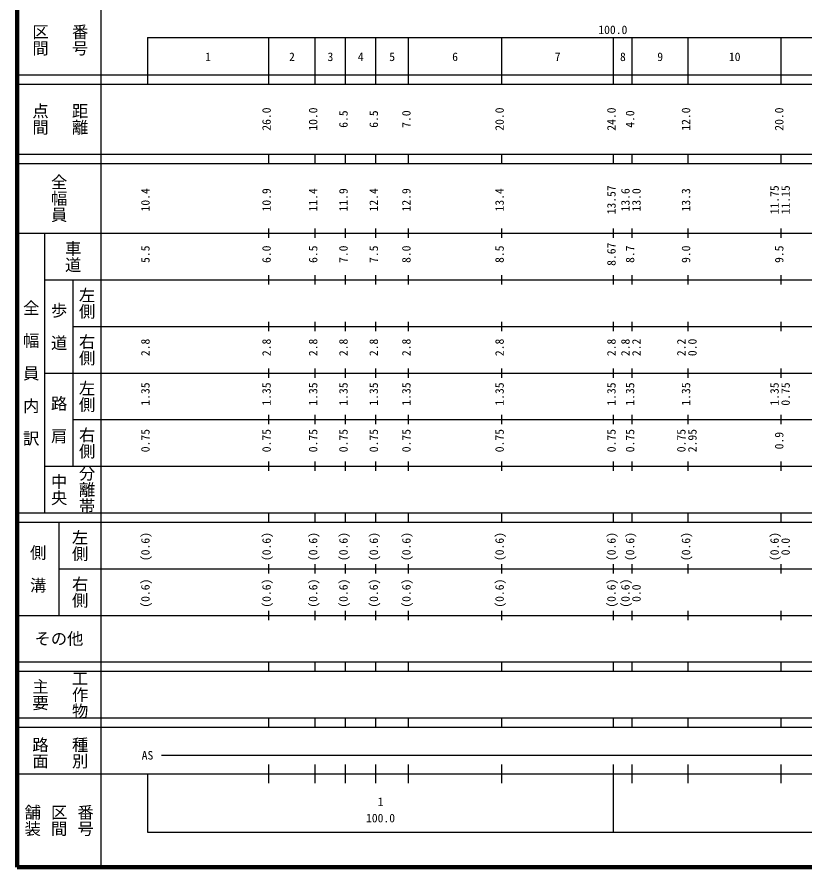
# Model space of a CAD drawing. Units: millimetres on the paper, enlarged 1000 times. Extents: x 40000 to 680000, y 20000 to 380000.
# Drawn here: x 40000 to 209081, y 20000 to 202409 of the extents above; entities that cross this region are included whole.
import ezdxf
from ezdxf.enums import TextEntityAlignment as Align

# ---------------------------------------------------------------- set-up
doc = ezdxf.new("R2010")
doc.units = ezdxf.units.MM
doc.header["$LTSCALE"] = 1000
doc.layers.add('M-TTL', color=2, linetype='Continuous', lineweight=140)
doc.layers.add('M-TTL-BAND', color=7, linetype='Continuous', lineweight=25)
doc.styles.add('@ＭＳ ゴシック', font='')
doc.styles.add('ＭＳ ゴシック', font='')
doc.styles.get('@ＭＳ ゴシック').set_extended_font_data('@MS Gothic')
doc.styles.get('ＭＳ ゴシック').set_extended_font_data('MS Gothic')

msp = doc.modelspace()

# ---------------------------------------------------------------- linework, layer by layer
at = {"layer": 'M-TTL'}
for p, q in [((40000, 380000), (40000, 20000)), ((40000, 20000), (680000, 20000))]:
    msp.add_line(p, q, dxfattribs=at)
at = {"layer": 'M-TTL-BAND'}
for p, q in [((58000, 370000), (58000, 20000)), ((68000, 198000), (579000, 198000)), ((68000, 198000), (68000, 188000)), ((94000, 188000), (94000, 198000)), ((104000, 188000), (104000, 198000)), ((110500, 188000), (110500, 198000)), ((117000, 188000), (117000, 198000)), ((124000, 188000), (124000, 198000)), ((144000, 188000), (144000, 198000)), ((168000, 188000), (168000, 198000)), ((168000, 188000), (168000, 198000)), ((172000, 188000), (172000, 198000)), ((184000, 188000), (184000, 198000)), ((204000, 188000), (204000, 198000)), ((40000, 190000), (579000, 190000)), ((40000, 188000), (579000, 188000)), ((40000, 173000), (579000, 173000)), ((94000, 171000), (94000, 173000)), ((104000, 171000), (104000, 173000)), ((110500, 171000), (110500, 173000)), ((117000, 171000), (117000, 173000)), ((124000, 171000), (124000, 173000)), ((144000, 171000), (144000, 173000)), ((168000, 171000), (168000, 173000)), ((168000, 171000), (168000, 173000)), ((172000, 171000), (172000, 173000)), ((184000, 171000), (184000, 173000)), ((204000, 171000), (204000, 173000)), ((40000, 171000), (579000, 171000)), ((94000, 155000), (94000, 157000)), ((104000, 155000), (104000, 157000)), ((110500, 155000), (110500, 157000)), ((117000, 155000), (117000, 157000)), ((124000, 155000), (124000, 157000)), ((144000, 155000), (144000, 157000)), ((168000, 155000), (168000, 157000)), ((168000, 155000), (168000, 157000)), ((172000, 155000), (172000, 157000)), ((184000, 155000), (184000, 157000)), ((204000, 155000), (204000, 157000)), ((40000, 156000), (579000, 156000)), ((46000, 96000), (46000, 156000)), ((46000, 146000), (579000, 146000)), ((52000, 146000), (52000, 106000)), ((94000, 145000), (94000, 147000)), ((104000, 145000), (104000, 147000)), ((110500, 145000), (110500, 147000)), ((117000, 145000), (117000, 147000)), ((124000, 145000), (124000, 147000)), ((144000, 145000), (144000, 147000)), ((168000, 145000), (168000, 147000)), ((168000, 145000), (168000, 147000)), ((172000, 145000), (172000, 147000)), ((184000, 145000), (184000, 147000)), ((204000, 145000), (204000, 147000)), ((94000, 135000), (94000, 137000)), ((104000, 135000), (104000, 137000)), ((110500, 135000), (110500, 137000)), ((117000, 135000), (117000, 137000)), ((124000, 135000), (124000, 137000)), ((144000, 135000), (144000, 137000)), ((168000, 135000), (168000, 137000)), ((168000, 135000), (168000, 137000)), ((172000, 135000), (172000, 137000)), ((184000, 135000), (184000, 137000)), ((204000, 135000), (204000, 137000)), ((52000, 136000), (579000, 136000)), ((46000, 126000), (579000, 126000)), ((94000, 125000), (94000, 127000)), ((104000, 125000), (104000, 127000)), ((110500, 125000), (110500, 127000)), ((117000, 125000), (117000, 127000)), ((124000, 125000), (124000, 127000)), ((144000, 125000), (144000, 127000)), ((168000, 125000), (168000, 127000)), ((168000, 125000), (168000, 127000)), ((172000, 125000), (172000, 127000)), ((184000, 125000), (184000, 127000)), ((204000, 125000), (204000, 127000)), ((94000, 115000), (94000, 117000)), ((104000, 115000), (104000, 117000)), ((110500, 115000), (110500, 117000)), ((117000, 115000), (117000, 117000)), ((124000, 115000), (124000, 117000)), ((144000, 115000), (144000, 117000)), ((168000, 115000), (168000, 117000)), ((168000, 115000), (168000, 117000)), ((172000, 115000), (172000, 117000)), ((184000, 115000), (184000, 117000)), ((204000, 115000), (204000, 117000)), ((52000, 116000), (579000, 116000)), ((46000, 106000), (579000, 106000)), ((94000, 105000), (94000, 107000)), ((104000, 105000), (104000, 107000)), ((110500, 105000), (110500, 107000)), ((117000, 105000), (117000, 107000)), ((124000, 105000), (124000, 107000)), ((144000, 105000), (144000, 107000)), ((168000, 105000), (168000, 107000)), ((168000, 105000), (168000, 107000)), ((172000, 105000), (172000, 107000)), ((184000, 105000), (184000, 107000)), ((204000, 105000), (204000, 107000)), ((40000, 96000), (579000, 96000)), ((94000, 94000), (94000, 96000)), ((104000, 94000), (104000, 96000)), ((110500, 94000), (110500, 96000)), ((117000, 94000), (117000, 96000)), ((124000, 94000), (124000, 96000)), ((144000, 94000), (144000, 96000)), ((168000, 94000), (168000, 96000)), ((168000, 94000), (168000, 96000)), ((172000, 94000), (172000, 96000)), ((184000, 94000), (184000, 96000)), ((204000, 94000), (204000, 96000)), ((40000, 94000), (579000, 94000)), ((49000, 94000), (49000, 74000)), ((49000, 84000), (579000, 84000)), ((94000, 83000), (94000, 85000)), ((104000, 83000), (104000, 85000)), ((110500, 83000), (110500, 85000)), ((117000, 83000), (117000, 85000)), ((124000, 83000), (124000, 85000)), ((144000, 83000), (144000, 85000)), ((168000, 83000), (168000, 85000)), ((168000, 83000), (168000, 85000)), ((172000, 83000), (172000, 85000)), ((184000, 83000), (184000, 85000)), ((204000, 83000), (204000, 85000)), ((94000, 73000), (94000, 75000)), ((104000, 73000), (104000, 75000)), ((110500, 73000), (110500, 75000)), ((117000, 73000), (117000, 75000)), ((124000, 73000), (124000, 75000)), ((144000, 73000), (144000, 75000)), ((168000, 73000), (168000, 75000)), ((168000, 73000), (168000, 75000)), ((172000, 73000), (172000, 75000)), ((184000, 73000), (184000, 75000)), ((204000, 73000), (204000, 75000)), ((40000, 74000), (579000, 74000)), ((40000, 64000), (579000, 64000)), ((94000, 62000), (94000, 64000)), ((104000, 62000), (104000, 64000)), ((110500, 62000), (110500, 64000)), ((117000, 62000), (117000, 64000)), ((124000, 62000), (124000, 64000)), ((144000, 62000), (144000, 64000)), ((168000, 62000), (168000, 64000)), ((168000, 62000), (168000, 64000)), ((172000, 62000), (172000, 64000)), ((184000, 62000), (184000, 64000)), ((204000, 62000), (204000, 64000)), ((40000, 62000), (579000, 62000)), ((40000, 52000), (579000, 52000)), ((94000, 50000), (94000, 52000)), ((104000, 50000), (104000, 52000)), ((110500, 50000), (110500, 52000)), ((117000, 50000), (117000, 52000)), ((124000, 50000), (124000, 52000)), ((144000, 50000), (144000, 52000)), ((168000, 50000), (168000, 52000)), ((168000, 50000), (168000, 52000)), ((172000, 50000), (172000, 52000)), ((184000, 50000), (184000, 52000)), ((204000, 50000), (204000, 52000)), ((40000, 50000), (579000, 50000)), ((71000, 44000), (565000, 44000)), ((94000, 38000), (94000, 42000)), ((104000, 38000), (104000, 42000)), ((110500, 38000), (110500, 42000)), ((117000, 38000), (117000, 42000)), ((124000, 38000), (124000, 42000)), ((144000, 38000), (144000, 42000)), ((168000, 27500), (168000, 42000)), ((168000, 27500), (168000, 42000)), ((172000, 38000), (172000, 42000)), ((184000, 38000), (184000, 42000)), ((204000, 38000), (204000, 42000)), ((40000, 40000), (579000, 40000)), ((68000, 40000), (68000, 27500)), ((68000, 27500), (579000, 27500))]:
    msp.add_line(p, q, dxfattribs=at)

# ---------------------------------------------------------------- texts
at = {"layer": 'M-TTL-BAND', "style": '@ＭＳ ゴシック'}
for s, p in [('番号', (53500, 197500)), ('区間', (45000, 197500)), ('点間', (45000, 180500)), ('距離', (53500, 180500)), ('全幅員', (49000, 163500)), ('車道', (52000, 151000)), ('左側', (55000, 141000)), ('全\u3000幅\u3000員\u3000内\u3000訳', (43000, 126000)), ('歩\u3000道', (49000, 136000)), ('右側', (55000, 131000)), ('左側', (55000, 121000)), ('路\u3000肩', (49000, 116000)), ('右側', (55000, 111000)), ('分離帯', (55000, 101000)), ('中央', (49000, 101000)), ('左側', (53500, 89000)), ('側\u3000溝', (44500, 84000)), ('右側', (53500, 79000)), ('主要', (45000, 57000)), ('工作物', (53500, 57000)), ('路面', (45000, 44500)), ('種別', (53500, 44500)), ('舗装', (43333, 30000)), ('区間', (49000, 30000)), ('番号', (54667, 30000))]:
    msp.add_text(s, height=2566, rotation=270, dxfattribs=at).set_placement(p, align=Align.MIDDLE_CENTER)
at = {"layer": 'M-TTL-BAND', "style": 'ＭＳ ゴシック'}
for s, p in [('100.0', (167844, 198195)), ('1', (81000, 192405)), ('2', (99000, 192405)), ('3', (107250, 192405)), ('4', (113750, 192405)), ('5', (120500, 192405)), ('6', (134000, 192405)), ('7', (156000, 192405)), ('8', (170000, 192405)), ('9', (178000, 192405)), ('10', (194000, 192405)), ('AS', (68000, 42500)), ('1', (118000, 32523)), ('100.0', (118000, 29033))]:
    msp.add_text(s, height=1833, dxfattribs=at).set_placement(p, align=Align.BOTTOM_CENTER)
for s, p in [('26.0', (95000, 180500)), ('10.0', (105000, 180500)), ('20.0', (145000, 180500)), ('24.0', (169000, 180500)), ('12.0', (185000, 180500)), ('20.0', (205000, 180500)), ('6.5', (111500, 180500)), ('6.5', (118000, 180500)), ('7.0', (125000, 180500)), ('4.0', (173000, 180500)), ('13.57', (169000, 163174)), ('11.75', (204000, 163174)), ('11.15', (206370, 163174)), ('10.4', (69000, 163174)), ('10.9', (95000, 163174)), ('11.4', (105000, 163174)), ('11.9', (111500, 163174)), ('12.4', (118000, 163174)), ('12.9', (125000, 163174)), ('13.4', (145000, 163174)), ('13.6', (172000, 163174)), ('13.0', (174370, 163174)), ('13.3', (185000, 163174)), ('6.0', (95000, 151500)), ('7.0', (111500, 151500)), ('8.0', (125000, 151500)), ('8.67', (169000, 151500)), ('8.7', (173000, 151500)), ('9.0', (185000, 151500)), ('5.5', (69000, 151500)), ('6.5', (105000, 151500)), ('7.5', (118000, 151500)), ('8.5', (145000, 151500)), ('9.5', (205000, 151500)), ('2.8', (69000, 131500)), ('2.8', (95000, 131500)), ('2.8', (105000, 131500)), ('2.8', (111500, 131500)), ('2.8', (118000, 131500)), ('2.8', (125000, 131500)), ('2.8', (145000, 131500)), ('2.8', (169000, 131500)), ('2.8', (172000, 131500)), ('2.2', (174370, 131500)), ('2.2', (184000, 131500)), ('0.0', (186370, 131500)), ('1.35', (69000, 121500)), ('1.35', (95000, 121500)), ('1.35', (105000, 121500)), ('1.35', (111500, 121500)), ('1.35', (118000, 121500)), ('1.35', (125000, 121500)), ('1.35', (145000, 121500)), ('1.35', (169000, 121500)), ('1.35', (173000, 121500)), ('1.35', (185000, 121500)), ('1.35', (204000, 121500)), ('0.75', (206370, 121500)), ('0.75', (69000, 111500)), ('0.75', (95000, 111500)), ('0.75', (105000, 111500)), ('0.75', (111500, 111500)), ('0.75', (118000, 111500)), ('0.75', (125000, 111500)), ('0.75', (145000, 111500)), ('0.75', (169000, 111500)), ('0.75', (173000, 111500)), ('0.75', (184000, 111500)), ('2.95', (186370, 111500)), ('0.9', (205000, 111500)), ('(0.6)', (69000, 88764)), ('(0.6)', (95000, 88764)), ('(0.6)', (105000, 88764)), ('(0.6)', (111500, 88764)), ('(0.6)', (118000, 88764)), ('(0.6)', (125000, 88764)), ('(0.6)', (145000, 88764)), ('(0.6)', (169000, 88764)), ('(0.6)', (173000, 88764)), ('(0.6)', (185000, 88764)), ('(0.6)', (204000, 88764)), ('0.0', (206370, 88764)), ('(0.6)', (69000, 78764)), ('(0.6)', (95000, 78764)), ('(0.6)', (105000, 78764)), ('(0.6)', (111500, 78764)), ('(0.6)', (118000, 78764)), ('(0.6)', (125000, 78764)), ('(0.6)', (145000, 78764)), ('(0.6)', (169000, 78764)), ('(0.6)', (172000, 78764)), ('0.0', (174370, 78764))]:
    msp.add_text(s, height=1833, rotation=90, dxfattribs=at).set_placement(p, align=Align.BOTTOM_CENTER)
msp.add_text('その他', height=2566, dxfattribs=at).set_placement((49000, 69000), align=Align.MIDDLE_CENTER)

doc.saveas('drawing.dxf')
